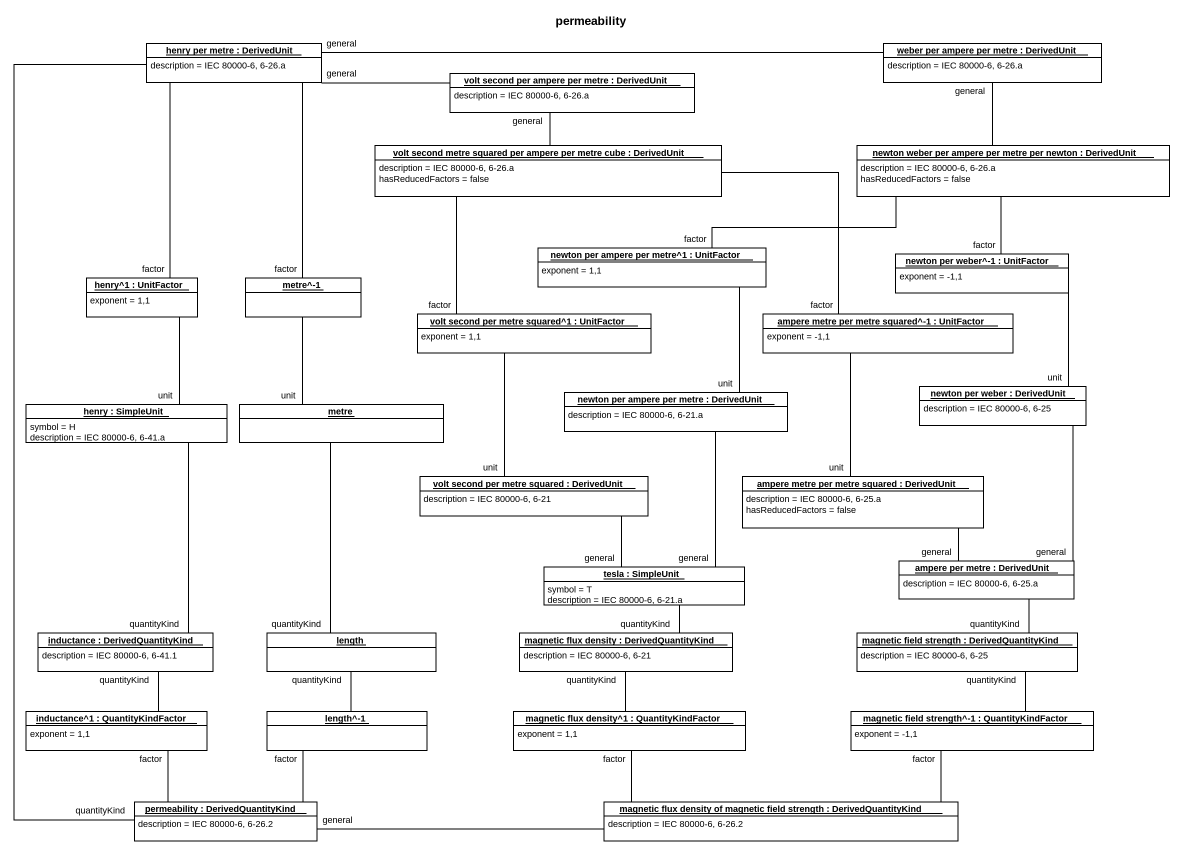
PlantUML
@startuml
title permeability
hide circle
hide empty members
object "henry per metre : DerivedUnit" as henry_per_metre #FFFFFF {
  description = IEC 80000-6, 6-26.a
}
object "weber per ampere per metre : DerivedUnit" as weber_per_ampere_per_metre #FFFFFF {
  description = IEC 80000-6, 6-26.a
}
object "volt second per ampere per metre : DerivedUnit" as volt_second_per_ampere_per #FFFFFF {
  description = IEC 80000-6, 6-26.a
}
object "volt second metre squared per ampere per metre cube : DerivedUnit" as volt_second_metre_squared #FFFFFF {
  description = IEC 80000-6, 6-26.a
  hasReducedFactors = false
}
object "newton weber per ampere per metre per newton : DerivedUnit" as newton_weber_per_ampere_per #FFFFFF {
  description = IEC 80000-6, 6-26.a
  hasReducedFactors = false
}
object "newton per ampere per metre^1 : UnitFactor" as newton_per_ampere_per_metre #FFFFFF {
  exponent = 1,1
}
object "henry^1 : UnitFactor" as henry_1 #FFFFFF {
  exponent = 1,1
}
object "metre^-1" as metre_1 #FFFFFF
object "newton per weber^-1 : UnitFactor" as newton_per_weber_1 #FFFFFF {
  exponent = -1,1
}
object "volt second per metre squared^1 : UnitFactor" as volt_second_per_metre #FFFFFF {
  exponent = 1,1
}
object "ampere metre per metre squared^-1 : UnitFactor" as ampere_metre_per_metre #FFFFFF {
  exponent = -1,1
}
object "henry : SimpleUnit" as henry #FFFFFF {
  symbol = H
  description = IEC 80000-6, 6-41.a
}
object metre #FFFFFF
object "newton per ampere per metre : DerivedUnit" as newton_per_ampere_per_metre_2 #FFFFFF {
  description = IEC 80000-6, 6-21.a
}
object "newton per weber : DerivedUnit" as newton_per_weber #FFFFFF {
  description = IEC 80000-6, 6-25
}
object "volt second per metre squared : DerivedUnit" as volt_second_per_metre_2 #FFFFFF {
  description = IEC 80000-6, 6-21
}
object "ampere metre per metre squared : DerivedUnit" as ampere_metre_per_metre_2 #FFFFFF {
  description = IEC 80000-6, 6-25.a
  hasReducedFactors = false
}
object "ampere per metre : DerivedUnit" as ampere_per_metre #FFFFFF {
  description = IEC 80000-6, 6-25.a
}
object "tesla : SimpleUnit" as tesla #FFFFFF {
  symbol = T
  description = IEC 80000-6, 6-21.a
}
object "inductance : DerivedQuantityKind" as inductance #FFFFFF {
  description = IEC 80000-6, 6-41.1
}
object length #FFFFFF
object "magnetic flux density : DerivedQuantityKind" as magnetic_flux_density #FFFFFF {
  description = IEC 80000-6, 6-21
}
object "magnetic field strength : DerivedQuantityKind" as magnetic_field_strength #FFFFFF {
  description = IEC 80000-6, 6-25
}
object "inductance^1 : QuantityKindFactor" as inductance_1 #FFFFFF {
  exponent = 1,1
}
object "length^-1" as length_1 #FFFFFF
object "magnetic flux density^1 : QuantityKindFactor" as magnetic_flux_density_1 #FFFFFF {
  exponent = 1,1
}
object "magnetic field strength^-1 : QuantityKindFactor" as magnetic_field_strength_1 #FFFFFF {
  exponent = -1,1
}
object "permeability : DerivedQuantityKind" as permeability #FFFFFF {
  description = IEC 80000-6, 6-26.2
}
object "magnetic flux density of magnetic field strength : DerivedQuantityKind" as magnetic_flux_density_of #FFFFFF {
  description = IEC 80000-6, 6-26.2
}
henry_per_metre -right- weber_per_ampere_per_metre : general
henry_per_metre -right- volt_second_per_ampere_per : general
henry_per_metre -- permeability : quantityKind
weber_per_ampere_per_metre -- newton_weber_per_ampere_per : general
volt_second_per_ampere_per -- volt_second_metre_squared : general
newton_per_ampere_per_metre -right- newton_weber_per_ampere_per : factor
henry_1 -up- henry_per_metre : factor
metre_1 -up- henry_per_metre : factor
newton_per_weber_1 -up- newton_weber_per_ampere_per : factor
volt_second_per_metre -up- volt_second_metre_squared : factor
ampere_metre_per_metre -left- volt_second_metre_squared : factor
henry -up- henry_1 : unit
henry -- inductance : quantityKind
metre -up- metre_1 : unit
metre -- length : quantityKind
newton_per_ampere_per_metre_2 -up- newton_per_ampere_per_metre : unit
newton_per_weber -up- newton_per_weber_1 : unit
volt_second_per_metre_2 -up- volt_second_per_metre : unit
ampere_metre_per_metre_2 -up- ampere_metre_per_metre : unit
ampere_per_metre -up- newton_per_weber : general
ampere_per_metre -up- ampere_metre_per_metre_2 : general
ampere_per_metre -- magnetic_field_strength : quantityKind
tesla -up- newton_per_ampere_per_metre_2 : general
tesla -up- volt_second_per_metre_2 : general
tesla -- magnetic_flux_density : quantityKind
inductance -- inductance_1 : quantityKind
length -- length_1 : quantityKind
magnetic_flux_density -- magnetic_flux_density_1 : quantityKind
magnetic_field_strength -- magnetic_field_strength_1 : quantityKind
inductance_1 -- permeability : factor
length_1 -- permeability : factor
magnetic_flux_density_1 -right- magnetic_flux_density_of : factor
magnetic_field_strength_1 -left- magnetic_flux_density_of : factor
magnetic_flux_density_of -left- permeability : general
@enduml
